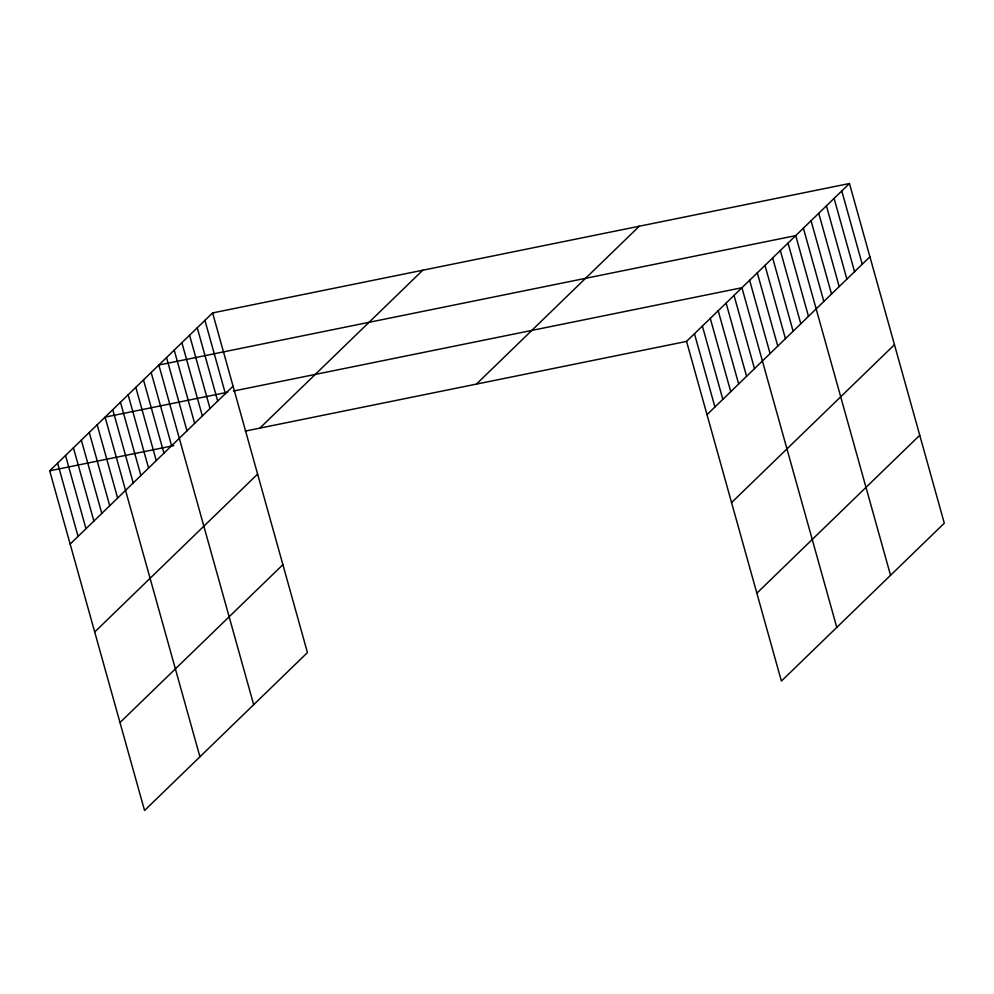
<?xml version="1.0" encoding="UTF-8"?>
<svg xmlns="http://www.w3.org/2000/svg" width="994" height="994" viewBox="0 0 994 994"><rect width="100%" height="100%" fill="white"/><g stroke="black" fill="none" stroke-linecap="round" stroke-linejoin="round"><path stroke-width="1.49" d="M212.604 312.924L307.444 652.586L144.54 810.483L49.7 470.808L212.604 312.924L849.46 183.517L944.3 523.192L781.396 681.076L686.556 341.414L849.46 183.517M70.152 544.078L233.068 386.181M259.856 428.116L422.773 270.219M94.703 631.985L257.608 474.101M119.988 722.563L282.892 564.679M476.399 384.119L639.304 226.222M707.007 414.684L869.924 256.787M731.559 502.591L894.463 344.694M756.844 593.169L919.748 435.273M227.688 392.22L105.091 417.132L199.931 756.794M233.515 391.027L741.946 287.726L836.786 627.4M49.7 470.808L173.751 445.61M245.269 431.073L686.556 341.414M841.781 190.96L862.245 264.23M834.103 198.402L854.554 271.673M826.424 205.857L846.876 279.115M818.745 213.3L839.197 286.558M811.067 220.743L831.518 294M803.388 228.185L823.84 301.443M890.537 575.29L795.709 235.628L158.854 365.022L253.681 704.696M788.018 243.07L808.482 316.328M780.34 250.513L800.804 323.783M772.661 257.955L793.125 331.226M764.982 265.398L785.434 338.668M757.304 272.841L777.755 346.111M749.625 280.283L770.077 353.553M734.032 295.404L754.483 368.662M726.117 303.071L746.581 376.328M718.202 310.737L738.666 384.007M710.288 318.403L730.752 391.673M702.385 326.082L722.837 399.339M694.471 333.748L714.922 407.006M204.926 320.366L225.389 393.624M197.247 327.809L217.698 401.067M189.568 335.251L210.02 408.509M181.89 342.694L202.341 415.964M174.211 350.137L194.662 423.407M166.532 357.579L186.984 430.849M151.163 372.464L171.627 445.734M143.484 379.907L163.948 453.177M135.805 387.349L156.269 460.62M128.127 394.792L148.578 468.062M120.448 402.247L140.899 475.505M112.769 409.69L133.221 482.947M97.176 424.798L117.627 498.069M89.261 432.465L109.725 505.735M81.346 440.131L101.81 513.401M73.432 447.809L93.896 521.067M65.529 455.476L85.981 528.733M57.615 463.142L78.066 536.412"/></g></svg>
